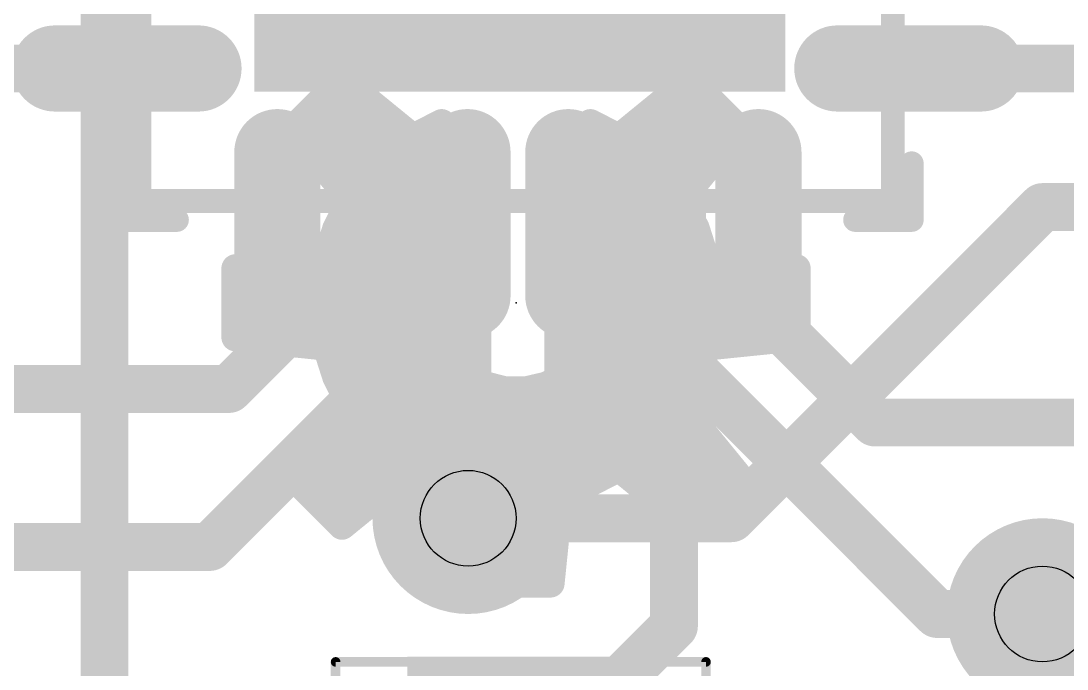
# Model space of a CAD drawing. Extents: x -34 to 73, y -15 to 16.
# Drawn here: x 10.07 to 15.62, y 5.68 to 9.12 of the extents above; entities that cross this region are included whole.
import ezdxf

# ---------------------------------------------------------------- set-up
doc = ezdxf.new("R2010")
doc.units = 0
for name, color, linetype in [('1', 12, 'CONTINUOUS'), ('16', 132, 'CONTINUOUS'), ('18', 110, 'CONTINUOUS'), ('21', 41, 'CONTINUOUS'), ('22', 40, 'CONTINUOUS'), ('24', 53, 'CONTINUOUS'), ('29', 253, 'CONTINUOUS'), ('31', 253, 'CONTINUOUS'), ('39', 12, 'CONTINUOUS'), ('44', 253, 'CONTINUOUS'), ('51', 53, 'CONTINUOUS')]:
    doc.layers.add(name, color=color, linetype=linetype)

# ---------------------------------------------------------------- blocks, each defined once
blk = doc.blocks.new('RECT')
blk.add_solid([(-0.5, -0.5), (0.5, -0.5), (-0.5, 0.5), (0.5, 0.5)])
blk = doc.blocks.new('RECT162560X40640R100')
at = {"const_width": 0.127}
blk.add_lwpolyline([(0.4445, 0), (0.4445, 0, 0.4142), (0.381, 0.0635), (-0.381, 0.0635, 0.4142), (-0.4445, 0), (-0.4445, 0, 0.4142), (-0.381, -0.0635), (0.381, -0.0635, 0.4142)], format="xyb", close=True, dxfattribs=at)
blk.add_solid([(-0.4064, -0.0254), (0.4064, -0.0254), (-0.4064, 0.0254), (0.4064, 0.0254)])
blk = doc.blocks.new('RECT195072X73152R100')
at = {"const_width": 0.2286}
blk.add_lwpolyline([(0.4953, 0), (0.4953, 0, 0.4142), (0.381, 0.1143), (-0.381, 0.1143, 0.4142), (-0.4953, 0), (-0.4953, 0, 0.4142), (-0.381, -0.1143), (0.381, -0.1143, 0.4142)], format="xyb", close=True, dxfattribs=at)
blk.add_solid([(-0.4064, -0.0254), (0.4064, -0.0254), (-0.4064, 0.0254), (0.4064, 0.0254)])
blk = doc.blocks.new('ROUNDV')
at = {"const_width": 0.5}
blk.add_lwpolyline([(0, -0.25, 1), (0, 0.25, 1), (0, -0.25)], format="xyb", dxfattribs=at)

msp = doc.modelspace()

# ---------------------------------------------------------------- linework, layer by layer
at = {"layer": '1', "const_width": 0.254}
for points in [[(10.6338, 8.8633), (2.5133, 8.8633)], [(14.7862, 8.8633), (15.7975, 8.8633)], [(11.4333, 8.0384), (11.4333, 7.4201)], [(11.9379, 8.0384), (11.9379, 7.1881)], [(12.4425, 8.0384), (12.4425, 6.4805)], [(12.9775, 7.2409), (12.9775, 8.0384)], [(13.4796, 8.0384), (13.4796, 7.4246)], [(13.9867, 8.0384), (13.9867, 7.6033)], [(13.9867, 7.6033), (14.605, 6.985)], [(13.4796, 7.4246), (14.9352, 5.969)], [(11.4333, 7.4201), (11.176, 7.1628)], [(12.9775, 7.2409), (13.5382, 6.6802)], [(11.176, 7.1628), (4.6228, 7.1628)], [(11.9379, 7.1881), (11.0744, 6.3246)], [(14.605, 6.985), (17.272, 6.985)], [(13.5382, 6.6802), (13.5382, 5.9046)], [(12.4425, 6.4805), (12.446, 6.477)], [(11.0744, 6.3246), (8.9018, 6.3246)], [(14.9352, 5.969), (15.494, 5.969)], [(13.5382, 5.9046), (12.7254, 5.0918)]]:
    msp.add_lwpolyline(points, dxfattribs=at)
at = {"layer": '1', "const_width": 0.127}
for points in [[(10.6338, 8.7998, 1), (10.6338, 8.9268)], [(14.7862, 8.9268, 1), (14.7862, 8.7998)], [(11.4968, 8.0384, 1), (11.3698, 8.0384)], [(12.0014, 8.0384, 1), (11.8744, 8.0384)], [(12.506, 8.0384, 1), (12.379, 8.0384)], [(13.041, 8.0384, 1), (12.914, 8.0384)], [(13.5431, 8.0384, 1), (13.4161, 8.0384)], [(14.0502, 8.0384, 1), (13.9232, 8.0384)], [(14.0316, 7.6482, 1), (13.9418, 7.5584)], [(13.9232, 7.6033, 1), (14.0502, 7.6033)], [(13.5245, 7.4695, 1), (13.4347, 7.3797)], [(11.4782, 7.3752, 1), (11.3884, 7.465)], [(11.3698, 7.4201, 1), (11.4968, 7.4201)], [(13.4161, 7.4246, 1), (13.5431, 7.4246)], [(13.0224, 7.2858, 1), (12.9326, 7.196)], [(11.176, 7.0993, 1), (11.176, 7.2263)], [(11.9828, 7.1432, 1), (11.893, 7.233)], [(12.914, 7.2409, 1), (13.041, 7.2409)], [(11.1311, 7.2077, 1), (11.2209, 7.1179)], [(11.8744, 7.1881, 1), (12.0014, 7.1881)], [(14.605, 7.0485, 1), (14.605, 6.9215)], [(14.5601, 6.9401, 1), (14.6499, 7.0299)], [(13.6017, 6.6802, 1), (13.4747, 6.6802)], [(13.4933, 6.6353, 1), (13.5831, 6.7251)], [(12.4874, 6.5254, 1), (12.3976, 6.4356)], [(12.4011, 6.4321, 1), (12.4909, 6.5219)], [(12.379, 6.4805, 1), (12.506, 6.4805)], [(11.0744, 6.2611, 1), (11.0744, 6.3881)], [(11.0295, 6.3695, 1), (11.1193, 6.2797)], [(14.9352, 6.0325, 1), (14.9352, 5.9055)], [(14.8903, 5.9241, 1), (14.9801, 6.0139)], [(15.494, 5.9055, 1), (15.494, 6.0325)], [(13.5831, 5.8597, 1), (13.4933, 5.9495)], [(13.4747, 5.9046, 1), (13.6017, 5.9046)]]:
    msp.add_lwpolyline(points, format="xyb", dxfattribs=at)
at = {"layer": '16', "const_width": 0.254}
for points in [[(10.5156, 5.5372), (10.5156, 12.2936)], [(13.843, 6.477), (15.494, 8.128)], [(15.494, 8.128), (16.637, 8.128)], [(12.446, 6.477), (13.843, 6.477)], [(15.494, 5.969), (16.129, 5.969)]]:
    msp.add_lwpolyline(points, dxfattribs=at)
at = {"layer": '16', "const_width": 0.127}
for points in [[(15.494, 8.1915, 1), (15.494, 8.0645)], [(15.5389, 8.0831, 1), (15.4491, 8.1729)], [(12.446, 6.5405, 1), (12.446, 6.4135)], [(13.7981, 6.5219, 1), (13.8879, 6.4321)], [(13.843, 6.4135, 1), (13.843, 6.5405)], [(15.494, 6.0325, 1), (15.494, 5.9055)]]:
    msp.add_lwpolyline(points, format="xyb", dxfattribs=at)
at = {"layer": '21', "const_width": 0.0635}
for points in [[(10.6318, 8.36, 1), (10.5682, 8.36)], [(14.8318, 8.36, 1), (14.7683, 8.36)], [(10.6, 8.0918, 1), (10.6, 8.0282)], [(10.9, 8.0282, 1), (10.9, 8.0918)], [(14.5, 8.0918, 1), (14.5, 8.0282)], [(14.8, 8.0282, 1), (14.8, 8.0918)], [(10.5682, 8.06, 1), (10.6318, 8.06)], [(14.7683, 8.06, 1), (14.8318, 8.06)]]:
    msp.add_lwpolyline(points, format="xyb", dxfattribs=at)
at = {"layer": '21', "const_width": 0.127}
for points in [[(10.6, 8.06), (10.6, 8.36)], [(14.8, 8.06), (14.8, 8.36)], [(10.9, 8.06), (10.6, 8.06)], [(14.5, 8.06), (14.8, 8.06)]]:
    msp.add_lwpolyline(points, dxfattribs=at)
at = {"layer": '22', "const_width": 0.15}
for points in [[(11.518, 8.5435), (11.7765, 8.802)], [(11.7765, 8.802), (12.1535, 8.4946)], [(13.2465, 8.4946), (13.6235, 8.802)], [(13.6235, 8.802), (13.882, 8.5435)], [(11.6745, 8.7), (11.9016, 8.7)], [(13.4984, 8.7), (13.7255, 8.7)], [(11.8254, 8.1665), (11.518, 8.5435)], [(11.5245, 8.55), (12.0856, 8.55)], [(12.1535, 8.4946), (12.3053, 8.5728)], [(12.261, 8.55), (12.3147, 8.55)], [(12.3053, 8.5728), (12.5206, 8.0531)], [(12.8794, 8.0531), (13.0947, 8.5728)], [(13.0853, 8.55), (13.139, 8.55)], [(13.0947, 8.5728), (13.2465, 8.4946)], [(13.3144, 8.55), (13.8755, 8.55)], [(13.882, 8.5435), (13.5746, 8.1665)], [(11.635, 8.4), (12.3769, 8.4)], [(13.0231, 8.4), (13.765, 8.4)], [(11.7573, 8.25), (12.439, 8.25)], [(12.961, 8.25), (13.6427, 8.25)], [(11.7472, 8.0147), (11.8254, 8.1665)], [(13.5746, 8.1665), (13.6528, 8.0147)], [(11.7911, 8.1), (12.5012, 8.1)], [(12.8988, 8.1), (13.6089, 8.1)], [(12.5206, 8.0531), (12.4244, 7.9993)], [(12.9772, 7.998), (12.8794, 8.0531)], [(11.6951, 7.852), (11.7472, 8.0147)], [(12.4244, 7.9993), (12.3435, 7.9245)], [(13.059, 7.9213), (12.9772, 7.998)], [(13.6528, 8.0147), (13.7049, 7.852)], [(11.7265, 7.95), (12.3711, 7.95)], [(12.3435, 7.9245), (12.2823, 7.8328)], [(13.0284, 7.95), (13.6735, 7.95)], [(13.1203, 7.8273), (13.059, 7.9213)], [(11.2112, 7.8028), (11.6951, 7.852)], [(12.2823, 7.8328), (12.2441, 7.7294)], [(13.1576, 7.7215), (13.1203, 7.8273)], [(13.7049, 7.852), (14.1888, 7.8028)], [(11.2112, 7.4372), (11.2112, 7.8028)], [(11.2112, 7.8), (12.2702, 7.8)], [(13.13, 7.8), (14.1888, 7.8)], [(14.1888, 7.8028), (14.1888, 7.4372)], [(12.2441, 7.7294), (12.2312, 7.62)], [(13.1685, 7.6098), (13.1576, 7.7215)], [(11.2112, 7.65), (12.2348, 7.65)], [(13.1646, 7.65), (14.1888, 7.65)], [(12.2312, 7.62), (12.2447, 7.5086)], [(13.1527, 7.4987), (13.1685, 7.6098)], [(11.2112, 7.5), (12.2479, 7.5)], [(12.2447, 7.5086), (12.2842, 7.4036)], [(13.1109, 7.3946), (13.1527, 7.4987)], [(13.1528, 7.5), (14.1888, 7.5)], [(11.6951, 7.388), (11.2112, 7.4372)], [(14.1888, 7.4372), (13.7049, 7.388)], [(11.7472, 7.2253), (11.6951, 7.388)], [(12.2842, 7.4036), (12.3476, 7.311)], [(13.0455, 7.3034), (13.1109, 7.3946)], [(13.7049, 7.388), (13.6528, 7.2253)], [(11.7073, 7.35), (12.3209, 7.35)], [(12.3476, 7.311), (12.4311, 7.2361)], [(13.0789, 7.35), (13.6927, 7.35)], [(12.9603, 7.2304), (13.0455, 7.3034)], [(11.8254, 7.0735), (11.7472, 7.2253)], [(11.7602, 7.2), (12.4987, 7.2)], [(12.4311, 7.2361), (12.5301, 7.1832)], [(12.8602, 7.1796), (12.9603, 7.2304)], [(12.9004, 7.2), (13.6398, 7.2)], [(13.6528, 7.2253), (13.5746, 7.0735)], [(12.5301, 7.1832), (12.6388, 7.1554)], [(12.6388, 7.1554), (12.751, 7.1542)], [(12.751, 7.1542), (12.8602, 7.1796)], [(11.518, 6.6965), (11.8254, 7.0735)], [(11.8062, 7.05), (13.5938, 7.05)], [(13.5746, 7.0735), (13.882, 6.6965)], [(11.6839, 6.9), (13.7161, 6.9)], [(11.5616, 6.75), (13.8384, 6.75)], [(12.1535, 6.7454), (11.7765, 6.438)], [(12.3053, 6.6672), (12.1535, 6.7454)], [(13.2465, 6.7454), (13.0947, 6.6672)], [(13.6235, 6.438), (13.2465, 6.7454)], [(11.7765, 6.438), (11.518, 6.6965)], [(12.468, 6.6151), (12.3053, 6.6672)], [(13.0947, 6.6672), (12.932, 6.6151)], [(13.882, 6.6965), (13.6235, 6.438)], [(11.6145, 6.6), (11.9752, 6.6)], [(12.5172, 6.1312), (12.468, 6.6151)], [(12.4695, 6.6), (12.9305, 6.6)], [(12.932, 6.6151), (12.8828, 6.1312)], [(13.4248, 6.6), (13.7855, 6.6)], [(11.7645, 6.45), (11.7912, 6.45)], [(12.4848, 6.45), (12.9152, 6.45)], [(13.6088, 6.45), (13.6355, 6.45)], [(12.5, 6.3), (12.9, 6.3)], [(12.5153, 6.15), (12.8847, 6.15)], [(12.8828, 6.1312), (12.5172, 6.1312)]]:
    msp.add_lwpolyline(points, dxfattribs=at)
at = {"layer": '22', "const_width": 0.075}
for points in [[(11.8002, 8.8311, 1), (11.7528, 8.7729)], [(11.803, 8.7755, 1), (11.75, 8.8285)], [(13.65, 8.8285, 1), (13.597, 8.7755)], [(13.6472, 8.7729, 1), (13.5998, 8.8311)], [(11.6745, 8.7375, 1), (11.6745, 8.6625)], [(11.9016, 8.6625, 1), (11.9016, 8.7375)], [(13.4984, 8.7375, 1), (13.4984, 8.6625)], [(13.7255, 8.6625, 1), (13.7255, 8.7375)], [(11.5471, 8.5672, 1), (11.4889, 8.5198)], [(11.4915, 8.57, 1), (11.5445, 8.517)], [(11.5245, 8.5875, 1), (11.5245, 8.5125)], [(12.0856, 8.5125, 1), (12.0856, 8.5875)], [(12.261, 8.5875, 1), (12.261, 8.5125)], [(12.3399, 8.5872, 1), (12.2707, 8.5584)], [(12.3225, 8.5395, 1), (12.2881, 8.6061)], [(12.3147, 8.5125, 1), (12.3147, 8.5875)], [(13.0853, 8.5875, 1), (13.0853, 8.5125)], [(13.1119, 8.6061, 1), (13.0775, 8.5395)], [(13.1293, 8.5584, 1), (13.0601, 8.5872)], [(13.139, 8.5125, 1), (13.139, 8.5875)], [(13.3144, 8.5875, 1), (13.3144, 8.5125)], [(13.9111, 8.5198, 1), (13.8529, 8.5672)], [(13.8555, 8.517, 1), (13.9085, 8.57)], [(13.8755, 8.5125, 1), (13.8755, 8.5875)], [(12.1363, 8.5279, 1), (12.1707, 8.4613)], [(12.1298, 8.4655, 1), (12.1772, 8.5237)], [(13.2228, 8.5237, 1), (13.2702, 8.4655)], [(13.2293, 8.4613, 1), (13.2637, 8.5279)], [(11.635, 8.4375, 1), (11.635, 8.3625)], [(12.3769, 8.3625, 1), (12.3769, 8.4375)], [(13.0231, 8.4375, 1), (13.0231, 8.3625)], [(13.765, 8.3625, 1), (13.765, 8.4375)], [(11.7573, 8.2875, 1), (11.7573, 8.2125)], [(12.439, 8.2125, 1), (12.439, 8.2875)], [(12.961, 8.2875, 1), (12.961, 8.2125)], [(13.6427, 8.2125, 1), (13.6427, 8.2875)], [(11.8587, 8.1493, 1), (11.7921, 8.1837)], [(11.7963, 8.1428, 1), (11.8545, 8.1902)], [(13.6079, 8.1837, 1), (13.5413, 8.1493)], [(13.5455, 8.1902, 1), (13.6037, 8.1428)], [(11.7911, 8.1375, 1), (11.7911, 8.0625)], [(12.5012, 8.0625, 1), (12.5012, 8.1375)], [(12.8988, 8.1375, 1), (12.8988, 8.0625)], [(13.6089, 8.0625, 1), (13.6089, 8.1375)], [(12.5389, 8.0204, 1), (12.5023, 8.0858)], [(12.8978, 8.0858, 1), (12.861, 8.0204)], [(11.7138, 8.0318, 1), (11.7805, 7.9975)], [(11.7829, 8.0032, 1), (11.7115, 8.0261)], [(12.4061, 8.032, 1), (12.4428, 7.9665)], [(12.4499, 7.9717, 1), (12.399, 8.0268)], [(12.486, 8.0387, 1), (12.5552, 8.0675)], [(12.8448, 8.0675, 1), (12.914, 8.0387)], [(13.0028, 8.0254, 1), (12.9515, 7.9707)], [(12.9588, 7.9654, 1), (12.9956, 8.0307)], [(13.6885, 8.0261, 1), (13.6171, 8.0032)], [(13.6195, 7.9975, 1), (13.6862, 8.0318)], [(11.7265, 7.9875, 1), (11.7265, 7.9125)], [(12.3747, 7.9036, 1), (12.3123, 7.9453)], [(12.3711, 7.9125, 1), (12.3711, 7.9875)], [(13.0284, 7.9875, 1), (13.0284, 7.9125)], [(13.0905, 7.9418, 1), (13.0276, 7.9008)], [(13.6735, 7.9125, 1), (13.6735, 7.9875)], [(12.3181, 7.952, 1), (12.369, 7.8969)], [(13.0334, 7.894, 1), (13.0847, 7.9487)], [(11.6594, 7.8634, 1), (11.7308, 7.8406)], [(11.6989, 7.8147, 1), (11.6913, 7.8893)], [(12.2511, 7.8537, 1), (12.3135, 7.812)], [(12.3175, 7.8199, 1), (12.2471, 7.8458)], [(13.1557, 7.8398, 1), (13.085, 7.8149)], [(13.0889, 7.8069, 1), (13.1518, 7.8478)], [(13.7087, 7.8893, 1), (13.7011, 7.8147)], [(13.6692, 7.8406, 1), (13.7406, 7.8634)], [(11.2487, 7.8028, 1), (11.1737, 7.8028)], [(11.2074, 7.8401, 1), (11.215, 7.7655)], [(11.2112, 7.8375, 1), (11.2112, 7.7625)], [(12.2702, 7.7625, 1), (12.2702, 7.8375)], [(13.13, 7.8375, 1), (13.13, 7.7625)], [(14.2263, 7.8028, 1), (14.1513, 7.8028)], [(14.185, 7.7655, 1), (14.1926, 7.8401)], [(14.1888, 7.7625, 1), (14.1888, 7.8375)], [(12.209, 7.7424, 1), (12.2793, 7.7165)], [(12.2814, 7.725, 1), (12.2069, 7.7338)], [(13.1949, 7.7252, 1), (13.1202, 7.7178)], [(11.2112, 7.6875, 1), (11.2112, 7.6125)], [(12.2348, 7.6125, 1), (12.2348, 7.6875)], [(13.1222, 7.709, 1), (13.1929, 7.7339)], [(13.1646, 7.6875, 1), (13.1646, 7.6125)], [(14.1888, 7.6125, 1), (14.1888, 7.6875)], [(12.2684, 7.6245, 1), (12.194, 7.6155)], [(13.2057, 7.6045, 1), (13.1314, 7.6151)], [(12.194, 7.6244, 1), (12.2684, 7.6156)], [(13.1312, 7.6062, 1), (13.2059, 7.6135)], [(11.2112, 7.5375, 1), (11.2112, 7.4625)], [(12.2797, 7.5218, 1), (12.2096, 7.4954)], [(12.2479, 7.4625, 1), (12.2479, 7.5375)], [(13.1528, 7.5375, 1), (13.1528, 7.4625)], [(13.1875, 7.4848, 1), (13.1179, 7.5127)], [(14.1888, 7.4625, 1), (14.1888, 7.5375)], [(11.215, 7.4745, 1), (11.2074, 7.3999)], [(12.2074, 7.5041, 1), (12.2819, 7.5131)], [(13.1155, 7.504, 1), (13.1898, 7.4934)], [(14.1926, 7.3999, 1), (14.185, 7.4745)], [(11.1737, 7.4372, 1), (11.2487, 7.4372)], [(11.7308, 7.3994, 1), (11.6594, 7.3766)], [(11.6913, 7.3507, 1), (11.6989, 7.4253)], [(12.3151, 7.4248, 1), (12.2532, 7.3824)], [(12.2491, 7.3904, 1), (12.3193, 7.4168)], [(13.0761, 7.4086, 1), (13.1456, 7.3806)], [(13.1413, 7.3728, 1), (13.0804, 7.4165)], [(13.7011, 7.4253, 1), (13.7087, 7.3507)], [(13.7406, 7.3766, 1), (13.6692, 7.3994)], [(14.1513, 7.4372, 1), (14.2263, 7.4372)], [(11.7073, 7.3875, 1), (11.7073, 7.3125)], [(12.3726, 7.3389, 1), (12.3225, 7.2831)], [(12.3209, 7.3125, 1), (12.3209, 7.3875)], [(13.0789, 7.3875, 1), (13.0789, 7.3125)], [(13.6927, 7.3125, 1), (13.6927, 7.3875)], [(12.3166, 7.2898, 1), (12.3785, 7.3322)], [(13.015, 7.3253, 1), (13.076, 7.2816)], [(13.0699, 7.275, 1), (13.0211, 7.3319)], [(11.7805, 7.2425, 1), (11.7138, 7.2082)], [(11.7115, 7.2139, 1), (11.7829, 7.2368)], [(11.7602, 7.2375, 1), (11.7602, 7.1625)], [(12.4488, 7.2692, 1), (12.4134, 7.203)], [(12.4061, 7.2082, 1), (12.4561, 7.264)], [(12.4987, 7.1625, 1), (12.4987, 7.2375)], [(12.9004, 7.2375, 1), (12.9004, 7.1625)], [(12.9359, 7.2588, 1), (12.9847, 7.2019)], [(12.9773, 7.1969, 1), (12.9434, 7.2638)], [(13.6171, 7.2368, 1), (13.6885, 7.2139)], [(13.6862, 7.2082, 1), (13.6195, 7.2425)], [(13.6398, 7.1625, 1), (13.6398, 7.2375)], [(12.5394, 7.2196, 1), (12.5208, 7.1469)], [(12.5124, 7.1502, 1), (12.5478, 7.2163)], [(12.6392, 7.1929, 1), (12.6384, 7.1179)], [(12.6295, 7.1191, 1), (12.6481, 7.1917)], [(12.7425, 7.1907, 1), (12.7595, 7.1176)], [(12.7506, 7.1167, 1), (12.7514, 7.1917)], [(12.8433, 7.2131, 1), (12.8772, 7.1462)], [(12.8688, 7.1431, 1), (12.8517, 7.2162)], [(11.8062, 7.0875, 1), (11.8062, 7.0125)], [(11.7921, 7.0563, 1), (11.8587, 7.0907)], [(11.8545, 7.0498, 1), (11.7963, 7.0972)], [(13.6037, 7.0972, 1), (13.5455, 7.0498)], [(13.5413, 7.0907, 1), (13.6079, 7.0563)], [(13.5938, 7.0125, 1), (13.5938, 7.0875)], [(11.6839, 6.9375, 1), (11.6839, 6.8625)], [(13.7161, 6.8625, 1), (13.7161, 6.9375)], [(11.5616, 6.7875, 1), (11.5616, 6.7125)], [(12.1707, 6.7787, 1), (12.1363, 6.7121)], [(12.1772, 6.7163, 1), (12.1298, 6.7745)], [(13.2702, 6.7745, 1), (13.2228, 6.7163)], [(13.2637, 6.7121, 1), (13.2293, 6.7787)], [(13.8384, 6.7125, 1), (13.8384, 6.7875)], [(11.5445, 6.723, 1), (11.4915, 6.67)], [(11.4889, 6.7202, 1), (11.5471, 6.6728)], [(12.3168, 6.7029, 1), (12.2939, 6.6315)], [(12.2882, 6.6338, 1), (12.3225, 6.7005)], [(13.0775, 6.7005, 1), (13.1118, 6.6338)], [(13.1061, 6.6315, 1), (13.0832, 6.7029)], [(13.8529, 6.6728, 1), (13.9111, 6.7202)], [(13.9085, 6.67, 1), (13.8555, 6.723)], [(11.6145, 6.6375, 1), (11.6145, 6.5625)], [(11.9752, 6.5625, 1), (11.9752, 6.6375)], [(12.5053, 6.6189, 1), (12.4307, 6.6113)], [(12.4695, 6.6375, 1), (12.4695, 6.5625)], [(12.4566, 6.5794, 1), (12.4794, 6.6508)], [(12.9206, 6.6508, 1), (12.9434, 6.5794)], [(12.9693, 6.6113, 1), (12.8947, 6.6189)], [(12.9305, 6.5625, 1), (12.9305, 6.6375)], [(13.4248, 6.6375, 1), (13.4248, 6.5625)], [(13.7855, 6.5625, 1), (13.7855, 6.6375)], [(11.7645, 6.4875, 1), (11.7645, 6.4125)], [(11.7528, 6.4671, 1), (11.8002, 6.4089)], [(11.75, 6.4115, 1), (11.803, 6.4645)], [(11.7912, 6.4125, 1), (11.7912, 6.4875)], [(12.4848, 6.4875, 1), (12.4848, 6.4125)], [(12.9152, 6.4125, 1), (12.9152, 6.4875)], [(13.6088, 6.4875, 1), (13.6088, 6.4125)], [(13.597, 6.4645, 1), (13.65, 6.4115)], [(13.5998, 6.4089, 1), (13.6472, 6.4671)], [(13.6355, 6.4125, 1), (13.6355, 6.4875)], [(12.5, 6.3375, 1), (12.5, 6.2625)], [(12.9, 6.2625, 1), (12.9, 6.3375)], [(12.5153, 6.1875, 1), (12.5153, 6.1125)], [(12.8847, 6.1125, 1), (12.8847, 6.1875)], [(12.5172, 6.1687, 1), (12.5172, 6.0937)], [(12.4799, 6.1274, 1), (12.5545, 6.135)], [(12.8455, 6.135, 1), (12.9201, 6.1274)], [(12.8828, 6.0937, 1), (12.8828, 6.1687)]]:
    msp.add_lwpolyline(points, format="xyb", dxfattribs=at)
at = {"layer": '24'}
msp.add_point((12.7, 7.62), dxfattribs=at)
at = {"layer": '39', "const_width": 0.0508}
for points in [[(11.7424, 2.7688), (11.7424, 5.7148)], [(11.7424, 5.7148), (13.7084, 5.7148)], [(13.7084, 5.7148), (13.7084, 2.7688)]]:
    msp.add_lwpolyline(points, dxfattribs=at)
at = {"layer": '39', "const_width": 0.0254}
for points in [[(11.7551, 5.7148, 1), (11.7297, 5.7148)], [(11.7424, 5.7275, 1), (11.7424, 5.7021)], [(13.7211, 5.7148, 1), (13.6957, 5.7148)], [(13.7084, 5.7021, 1), (13.7084, 5.7275)]]:
    msp.add_lwpolyline(points, format="xyb", dxfattribs=at)
at = {"layer": '44'}
for centre in [(12.446, 6.477), (15.494, 5.969)]:
    msp.add_circle(centre, 0.254, dxfattribs=at)
at = {"layer": '51', "const_width": 0.127}
for points in [[(10.7, 8.16), (10.7, 12.16)], [(14.7, 12.16), (14.7, 8.16)], [(14.7, 8.16), (10.7, 8.16)]]:
    msp.add_lwpolyline(points, dxfattribs=at)
at = {"layer": '51', "const_width": 0.0635}
for points in [[(10.7, 8.1918, 1), (10.7, 8.1282)], [(14.7, 8.1282, 1), (14.7, 8.1918)], [(10.6683, 8.16, 1), (10.7318, 8.16)], [(14.6683, 8.16, 1), (14.7318, 8.16)]]:
    msp.add_lwpolyline(points, format="xyb", dxfattribs=at)

# ---------------------------------------------------------------- block references
at = {"layer": '1', "xscale": 2.6162, "yscale": 2.6162}
msp.add_blockref('RECT', (12.72, 10.15), dxfattribs=at)
at = {"layer": '1'}
for p, rotation in [((10.6338, 8.8633), 180), ((14.7862, 8.8633), 180), ((11.4333, 8.0384), 90), ((11.9379, 8.0384), 90), ((12.4425, 8.0384), 90), ((12.9775, 8.0384), 90), ((13.4796, 8.0384), 90), ((13.9867, 8.0384), 90)]:
    msp.add_blockref('RECT162560X40640R100', p, dxfattribs=dict(at, rotation=rotation))
at = {"layer": '18', "xscale": 1.016, "yscale": 1.016}
for p in [(12.446, 6.477), (12.446, 6.477), (15.494, 5.969), (15.494, 5.969)]:
    msp.add_blockref('ROUNDV', p, dxfattribs=at)
at = {"layer": '29', "xscale": 2.8194, "yscale": 2.8194}
msp.add_blockref('RECT', (12.72, 10.15), dxfattribs=at)
at = {"layer": '29'}
for p, rotation in [((10.6338, 8.8633), 180), ((14.7862, 8.8633), 180), ((11.4333, 8.0384), 90), ((11.9379, 8.0384), 90), ((12.4425, 8.0384), 90), ((12.9775, 8.0384), 90), ((13.4796, 8.0384), 90), ((13.9867, 8.0384), 90)]:
    msp.add_blockref('RECT195072X73152R100', p, dxfattribs=dict(at, rotation=rotation))
at = {"layer": '29', "xscale": 1.3032, "yscale": 1.2032, "rotation": 270}
msp.add_blockref('RECT', (12.7254, 5.0918), dxfattribs=at)
at = {"layer": '31'}
for p, rotation in [((10.6338, 8.8633), 180), ((14.7862, 8.8633), 180), ((11.4333, 8.0384), 90), ((11.9379, 8.0384), 90), ((12.4425, 8.0384), 90), ((12.9775, 8.0384), 90), ((13.4796, 8.0384), 90), ((13.9867, 8.0384), 90)]:
    msp.add_blockref('RECT162560X40640R100', p, dxfattribs=dict(at, rotation=rotation))

doc.saveas('drawing.dxf')
